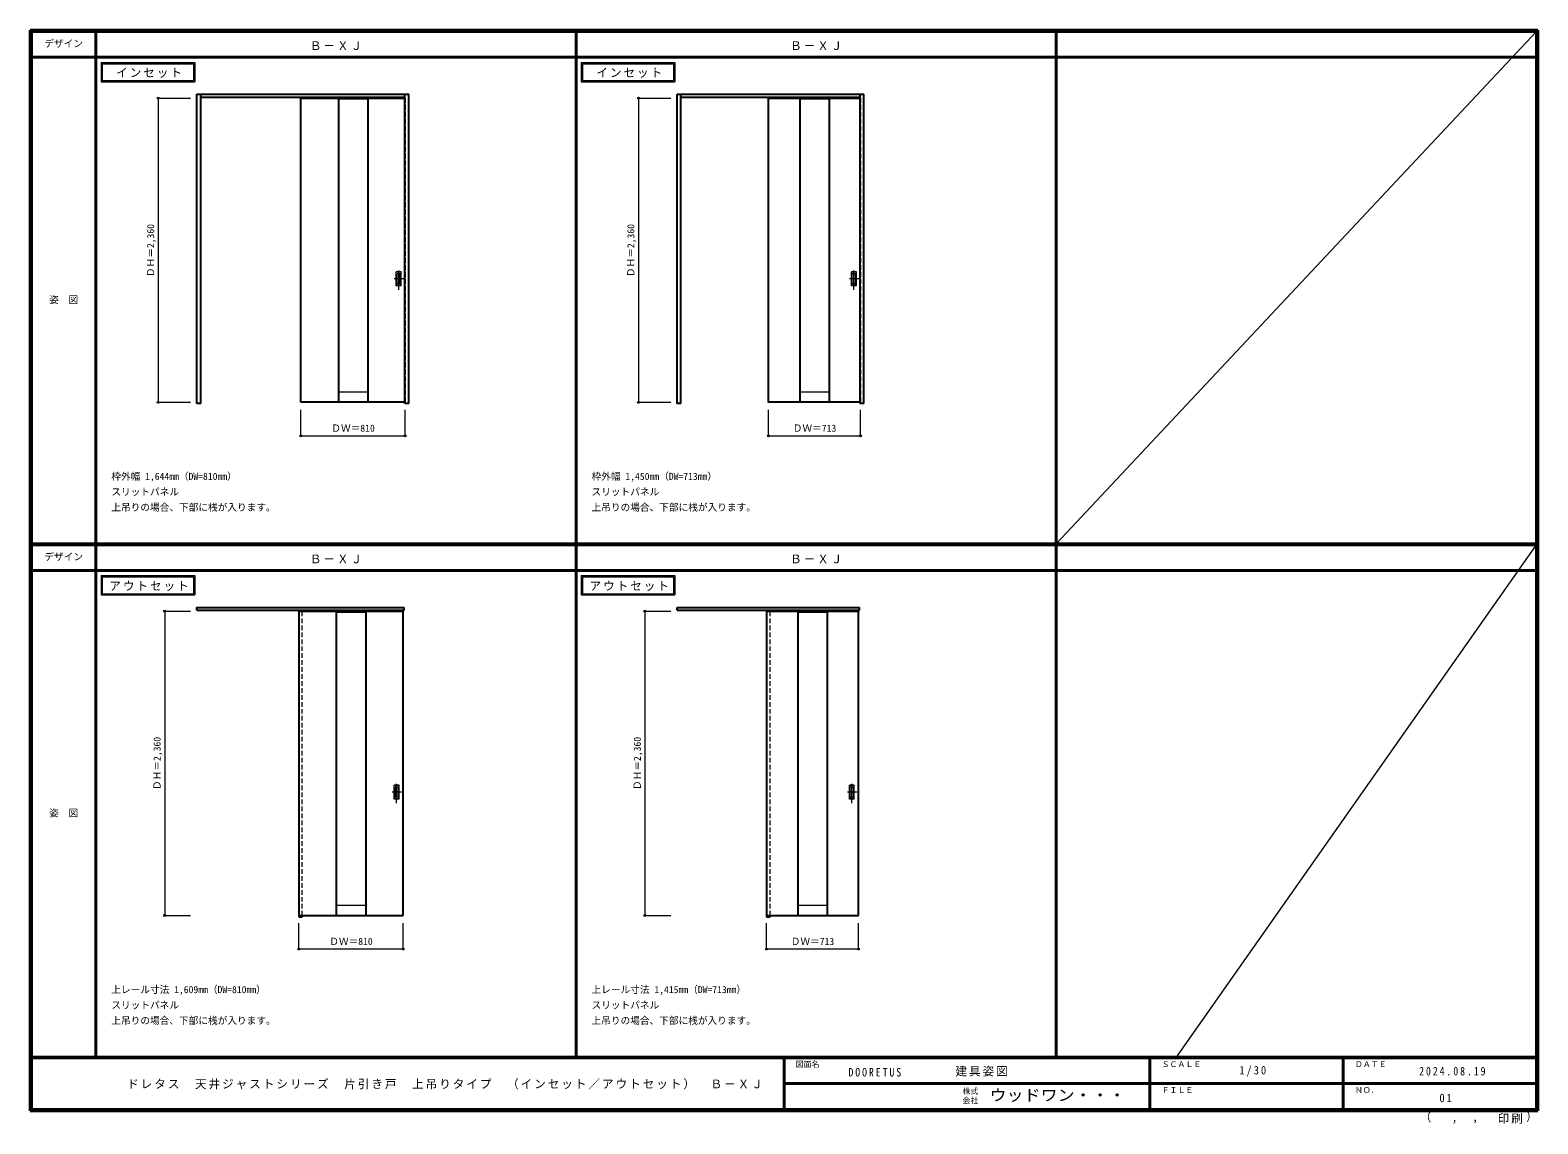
# Model space of a CAD drawing. Units: millimetres, scale not verified. Extents: x -6000 to 5700, y -4307 to 4175.
import ezdxf
from ezdxf.enums import TextEntityAlignment as Align

# ---------------------------------------------------------------- set-up
doc = ezdxf.new("R2010")
doc.units = ezdxf.units.MM
doc.header["$LTSCALE"] = 30
doc.header["$PDMODE"] = 32
doc.header["$PDSIZE"] = 15
doc.linetypes.add('CHAIN1', pattern=[8, 5, -1, 1, -1])
doc.linetypes.add('DASHED1', pattern=[1.8, 1.2, -0.6])
for name, color, linetype, lineweight in [('0-2_扉', 3, 'Continuous', 25), ('0-3_仕上げ', 7, 'Continuous', 18), ('0-4_枠', 3, 'Continuous', 25), ('0-6_引手', 7, 'Continuous', 18), ('0-7', 7, 'Continuous', 18), ('0-A_文字', 7, 'Continuous', 18), ('0-B_寸法', 4, 'Continuous', 9), ('F-1_枠', 6, 'Continuous', 40)]:
    doc.layers.add(name, color=color, linetype=linetype, lineweight=lineweight)
doc.layers.add('F-A_文字', color=7, linetype='Continuous')
doc.styles.add('ＭＳ ゴシック', font='')
doc.styles.get('ＭＳ ゴシック').set_extended_font_data('MS Gothic')

msp = doc.modelspace()

# ---------------------------------------------------------------- linework, layer by layer
at = {"layer": '0-2_扉', "color": 4, "linetype": 'DASHED1', "lineweight": 9}
for p, q in [((-3092.15, 3648.75), (-3089.15, 3648.75)), ((-3089.15, 3648.75), (-3089.15, 1288.75)), ((440.52, 3648.75), (443.52, 3648.75)), ((443.52, 3648.75), (443.52, 1288.75)), ((-3089.15, 1288.75), (-3092.15, 1288.75)), ((443.52, 1288.75), (440.52, 1288.75)), ((-3915.15, -331.75), (-3915.15, -335.75)), ((-285.48, -331.75), (-285.48, -335.75))]:
    msp.add_line(p, q, dxfattribs=at)
at = {"layer": '0-2_扉'}
for p, q in [((-3092.15, 1288.75), (-3899.15, 1288.75)), ((-3915.15, -331.75), (-3915.15, -2691.75)), ((-3915.15, -331.75), (-3105.15, -331.75)), ((-3105.15, -2691.75), (-3105.15, -331.75)), ((-285.48, -331.75), (-285.48, -2691.75)), ((-285.48, -331.75), (427.52, -331.75)), ((427.52, -2691.75), (427.52, -331.75)), ((-3915.15, -2691.75), (-3105.15, -2691.75)), ((-285.48, -2691.75), (427.52, -2691.75))]:
    msp.add_line(p, q, dxfattribs=at)
for points in [[(-3899.15, 1288.75), (-3899.15, 3648.75), (-3092.15, 3648.75)], [(440.52, 1288.75), (-269.48, 1288.75), (-269.48, 3648.75), (440.52, 3648.75)]]:
    msp.add_lwpolyline(points, dxfattribs=at)
at = {"layer": '0-3_仕上げ', "color": 3, "lineweight": 25}
for p, q in [((-3608.15, 3648.75), (-3608.15, 1288.75)), ((-3380.15, 3648.75), (-3380.15, 1288.75)), ((-26.98, 3648.75), (-26.98, 1288.75)), ((201.02, 3648.75), (201.02, 1288.75)), ((-3624.15, -331.75), (-3624.15, -2691.75)), ((-3396.15, -331.75), (-3396.15, -2691.75)), ((-42.98, -331.75), (-42.98, -2691.75)), ((185.02, -331.75), (185.02, -2691.75))]:
    msp.add_line(p, q, dxfattribs=at)
at = {"layer": '0-3_仕上げ'}
for p, q in [((-3380.15, 3640.75), (-3608.15, 3640.75)), ((201.02, 3640.75), (-26.98, 3640.75)), ((-3380.15, 1368.75), (-3608.15, 1368.75)), ((201.02, 1368.75), (-26.98, 1368.75)), ((-3624.15, -339.75), (-3396.15, -339.75)), ((-42.98, -339.75), (185.02, -339.75)), ((-3624.15, -2611.75), (-3396.15, -2611.75)), ((-42.98, -2611.75), (185.02, -2611.75))]:
    msp.add_line(p, q, dxfattribs=at)
at = {"layer": '0-4_枠'}
for p, q in [((-4706.15, 1279.25), (-4706.15, 3679.25)), ((-4706.15, 3679.25), (-3062.15, 3679.25)), ((-4676.15, 1279.25), (-4676.15, 3679.25)), ((-4676.15, 3656.25), (-3092.15, 3656.25)), ((-3092.15, 1279.25), (-3092.15, 3679.25)), ((-3062.15, 1279.25), (-3062.15, 3679.25)), ((-979.48, 3679.25), (470.52, 3679.25)), ((-949.48, 1279.25), (-949.48, 3679.25)), ((-949.48, 3656.25), (440.52, 3656.25)), ((440.52, 1279.25), (440.52, 3679.25)), ((470.52, 1279.25), (470.52, 3679.25)), ((-4676.15, 1279.25), (-4706.15, 1279.25)), ((-3062.15, 1279.25), (-3092.15, 1279.25)), ((470.52, 1279.25), (440.52, 1279.25)), ((-4706.15, -324.25), (-3097.15, -324.25)), ((-3916.15, -324.25), (-3916.15, -2701.25)), ((-3888.15, -331.75), (-3888.15, -324.25)), ((-3097.15, -324.25), (-3097.15, -301.25)), ((-979.48, -324.25), (-979.48, -301.25)), ((-979.48, -301.25), (435.52, -301.25)), ((-979.48, -324.25), (435.52, -324.25)), ((-286.48, -324.25), (-286.48, -2701.25)), ((-258.48, -331.75), (-258.48, -324.25)), ((435.52, -324.25), (435.52, -301.25)), ((-3916.15, -2701.25), (-3888.15, -2701.25)), ((-3888.15, -2691.75), (-3888.15, -2701.25)), ((-286.48, -2701.25), (-258.48, -2701.25)), ((-258.48, -2691.75), (-258.48, -2701.25))]:
    msp.add_line(p, q, dxfattribs=at)
at = {"layer": '0-4_枠', "color": 4, "linetype": 'DASHED1', "lineweight": 9}
for p, q in [((-3888.15, -2691.75), (-3888.15, -331.75)), ((-258.48, -2691.75), (-258.48, -331.75))]:
    msp.add_line(p, q, dxfattribs=at)
at = {"layer": '0-4_枠'}
for points in [[(-949.48, 1279.25), (-979.48, 1279.25), (-979.48, 3679.25)], [(-4706.15, -324.25), (-4706.15, -301.25), (-3097.15, -301.25)]]:
    msp.add_lwpolyline(points, dxfattribs=at)
at = {"layer": '0-6_引手', "linetype": 'CHAIN1'}
for p, q in [((-3102.08, 2246.25), (-3174.59, 2246.25)), ((-3140.15, 2161.02), (-3140.15, 2331.87)), ((430.59, 2246.25), (358.08, 2246.25)), ((392.52, 2161.02), (392.52, 2331.87)), ((-3118.08, -1734.25), (-3190.59, -1734.25)), ((-3156.15, -1819.48), (-3156.15, -1648.63)), ((414.59, -1734.25), (342.08, -1734.25)), ((376.52, -1819.48), (376.52, -1648.63))]:
    msp.add_line(p, q, dxfattribs=at)
at = {"layer": '0-6_引手'}
for p, q in [((-3121.15, 2301.25), (-3159.15, 2301.25)), ((-3159.15, 2191.25), (-3159.15, 2301.25)), ((-3127.65, 2285.25), (-3152.65, 2285.25)), ((-3152.65, 2207.25), (-3152.65, 2285.25)), ((-3127.65, 2207.25), (-3127.65, 2285.25)), ((-3121.15, 2191.25), (-3121.15, 2301.25)), ((411.52, 2301.25), (373.52, 2301.25)), ((373.52, 2191.25), (373.52, 2301.25)), ((405.02, 2285.25), (380.02, 2285.25)), ((380.02, 2207.25), (380.02, 2285.25)), ((405.02, 2207.25), (405.02, 2285.25)), ((411.52, 2191.25), (411.52, 2301.25)), ((-3121.15, 2191.25), (-3159.15, 2191.25)), ((-3127.65, 2207.25), (-3152.65, 2207.25)), ((411.52, 2191.25), (373.52, 2191.25)), ((405.02, 2207.25), (380.02, 2207.25)), ((-3137.15, -1679.25), (-3175.15, -1679.25)), ((-3175.15, -1789.25), (-3175.15, -1679.25)), ((-3143.65, -1695.25), (-3168.65, -1695.25)), ((-3168.65, -1773.25), (-3168.65, -1695.25)), ((-3143.65, -1773.25), (-3143.65, -1695.25)), ((-3137.15, -1789.25), (-3137.15, -1679.25)), ((395.52, -1679.25), (357.52, -1679.25)), ((357.52, -1789.25), (357.52, -1679.25)), ((389.02, -1695.25), (364.02, -1695.25)), ((364.02, -1773.25), (364.02, -1695.25)), ((389.02, -1773.25), (389.02, -1695.25)), ((395.52, -1789.25), (395.52, -1679.25)), ((-3137.15, -1789.25), (-3175.15, -1789.25)), ((-3143.65, -1773.25), (-3168.65, -1773.25)), ((395.52, -1789.25), (357.52, -1789.25)), ((389.02, -1773.25), (364.02, -1773.25))]:
    msp.add_line(p, q, dxfattribs=at)
at = {"layer": '0-6_引手', "linetype": 'DASHED1'}
for p, q in [((-3156.15, 2195.25), (-3156.15, 2297.25)), ((376.52, 2195.25), (376.52, 2297.25)), ((-3124.15, 2195.25), (-3156.15, 2195.25)), ((408.52, 2195.25), (376.52, 2195.25)), ((-3172.15, -1785.25), (-3172.15, -1683.25)), ((360.52, -1785.25), (360.52, -1683.25)), ((-3140.15, -1785.25), (-3172.15, -1785.25)), ((392.52, -1785.25), (360.52, -1785.25))]:
    msp.add_line(p, q, dxfattribs=at)
for points in [[(-3124.15, 2195.25), (-3124.15, 2297.25), (-3156.15, 2297.25)], [(408.52, 2195.25), (408.52, 2297.25), (376.52, 2297.25)], [(-3140.15, -1785.25), (-3140.15, -1683.25), (-3172.15, -1683.25)], [(392.52, -1785.25), (392.52, -1683.25), (360.52, -1683.25)]]:
    msp.add_lwpolyline(points, dxfattribs=at)
at = {"layer": '0-7'}
for p, q in [((5690, 4165), (1963.33, 190.5)), ((2895, -3790), (5690, 184.5))]:
    msp.add_line(p, q, dxfattribs=at)
at = {"layer": '0-A_文字'}
for p, q in [((-5450, 3925), (-5450, 3775)), ((-5440, 3915), (-5440, 3785)), ((-5440, 3915), (-4733.04, 3915)), ((-4733.04, 3915), (-4733.04, 3785)), ((-1723.33, 3925), (-1723.33, 3775)), ((-1713.33, 3915), (-1713.33, 3785)), ((-1713.33, 3915), (-1006.38, 3915)), ((-1006.38, 3915), (-1006.38, 3785)), ((-5450, 3775), (-4723.04, 3775)), ((-5440, 3785), (-4733.04, 3785)), ((-1723.33, 3775), (-996.38, 3775)), ((-1713.33, 3785), (-1006.38, 3785)), ((-5450, -55.5), (-5450, -205.5)), ((-5440, -65.5), (-5440, -195.5)), ((-5440, -65.5), (-4733.04, -65.5)), ((-4733.04, -65.5), (-4733.04, -195.5)), ((-1723.33, -55.5), (-1723.33, -205.5)), ((-1713.33, -65.5), (-1713.33, -195.5)), ((-1713.33, -65.5), (-1006.38, -65.5)), ((-1006.38, -65.5), (-1006.38, -195.5)), ((-5450, -205.5), (-4723.04, -205.5)), ((-5440, -195.5), (-4733.04, -195.5)), ((-1723.33, -205.5), (-996.38, -205.5)), ((-1713.33, -195.5), (-1006.38, -195.5))]:
    msp.add_line(p, q, dxfattribs=at)
for points in [[(-5450, 3925), (-4723.04, 3925), (-4723.04, 3775)], [(-1723.33, 3925), (-996.38, 3925), (-996.38, 3775)], [(-5450, -55.5), (-4723.04, -55.5), (-4723.04, -205.5)], [(-1723.33, -55.5), (-996.38, -55.5), (-996.38, -205.5)]]:
    msp.add_lwpolyline(points, dxfattribs=at)
at = {"layer": '0-B_寸法'}
for p, q in [((-5006.15, 3648.75), (-4756.15, 3648.75)), ((-5006.15, 3648.75), (-5006.15, 1288.75)), ((-1279.48, 3648.75), (-1029.48, 3648.75)), ((-1279.48, 3648.75), (-1279.48, 1288.75)), ((-5006.15, 1288.75), (-4756.15, 1288.75)), ((-1279.48, 1288.75), (-1029.48, 1288.75)), ((-3899.15, 1029.25), (-3899.15, 1229.25)), ((-3089.15, 1029.25), (-3089.15, 1229.25)), ((-269.48, 1029.25), (-269.48, 1229.25)), ((443.52, 1029.25), (443.52, 1229.25)), ((-3899.15, 1029.25), (-3089.15, 1029.25)), ((-269.48, 1029.25), (443.52, 1029.25)), ((-4956.15, -331.75), (-4956.15, -2691.75)), ((-4956.15, -331.75), (-4756.15, -331.75)), ((-1229.48, -331.75), (-1229.48, -2691.75)), ((-1229.48, -331.75), (-1029.48, -331.75)), ((-4956.15, -2691.75), (-4756.15, -2691.75)), ((-3915.15, -2951.25), (-3915.15, -2751.25)), ((-3105.15, -2951.25), (-3105.15, -2751.25)), ((-1229.48, -2691.75), (-1029.48, -2691.75)), ((-285.48, -2951.25), (-285.48, -2751.25)), ((427.52, -2951.25), (427.52, -2751.25)), ((-3105.15, -2951.25), (-3915.15, -2951.25)), ((427.52, -2951.25), (-285.48, -2951.25))]:
    msp.add_line(p, q, dxfattribs=at)
at = {"layer": '0-B_寸法', "color": 7}
for p in [(-5006.15, 3648.75), (-1279.48, 3648.75), (-5006.15, 1288.75), (-1279.48, 1288.75), (-3899.15, 1029.25), (-3089.15, 1029.25), (-269.48, 1029.25), (443.52, 1029.25), (-4956.15, -331.75), (-1229.48, -331.75), (-4956.15, -2691.75), (-1229.48, -2691.75), (-3915.15, -2951.25), (-3105.15, -2951.25), (-285.48, -2951.25), (427.52, -2951.25)]:
    msp.add_point(p, dxfattribs=at)
at = {"layer": 'F-1_枠'}
for p, q in [((-6000, 4175), (5700, 4175)), ((-6000, 4175), (-6000, -4205)), ((-6000, 4170), (5700, 4170)), ((-6000, 4165), (5700, 4165)), ((-5995, 4175), (-5995, -4205)), ((-5990, 4175), (-5990, -4205)), ((-5490, 4175), (-5490, -3790)), ((-1763.33, -3790), (-1763.33, 4175)), ((1963.33, -3790), (1963.33, 4175)), ((5690, 4175), (5690, -4205)), ((5695, 4175), (5695, -4205)), ((5700, 4175), (5700, -4205)), ((-6000, 3965), (5700, 3965)), ((-6000, 190.5), (5700, 190.5)), ((-6000, 187.5), (5700, 187.5)), ((-6000, 184.5), (5700, 184.5)), ((-6000, -15.5), (5700, -15.5)), ((5700, -3790), (-6000, -3790)), ((5700, -3795), (-6000, -3795)), ((-150, -3795), (-150, -4195)), ((2690, -3795), (2690, -4195)), ((4190, -3795), (4190, -4195)), ((-150, -3995), (5690, -3995.01)), ((5700, -4195), (-6000, -4195)), ((5700, -4200), (-6000, -4200)), ((5700, -4205), (-6000, -4205))]:
    msp.add_line(p, q, dxfattribs=at)

# ---------------------------------------------------------------- texts
at = {"layer": '0-A_文字', "style": 'ＭＳ ゴシック'}
for s, p in [('枠外幅 1,644mm（DW=810mm）', (-5370, 670.5)), ('枠外幅 1,450mm（DW=713mm）', (-1643.33, 670.5)), ('スリットパネル', (-5370, 550.5)), ('スリットパネル', (-1643.33, 550.5)), ('上吊りの場合、下部に桟が入ります。', (-5370, 430.5)), ('上吊りの場合、下部に桟が入ります。', (-1643.33, 430.5)), ('上レール寸法 1,609mm（DW=810mm）', (-5370, -3310)), ('上レール寸法 1,415mm（DW=713mm）', (-1643.33, -3310)), ('スリットパネル', (-5370, -3430)), ('スリットパネル', (-1643.33, -3430)), ('上吊りの場合、下部に桟が入ります。', (-5370, -3550)), ('上吊りの場合、下部に桟が入ります。', (-1643.33, -3550))]:
    msp.add_text(s, height=54.99, dxfattribs=at).set_placement(p, align=Align.BOTTOM_LEFT)
at = {"layer": '0-A_文字', "char_height": 65.98, "attachment_point": 7, "style": 'ＭＳ ゴシック'}
for s, insert in [('\\T1.17;Ｂ－ＸＪ', (-3829.17, 4020)), ('\\T1.17;Ｂ－ＸＪ', (-102.5, 4020)), ('\\T1.17;インセット', (-5332.84, 3805)), ('\\T1.17;インセット', (-1606.17, 3805)), ('\\T1.17;Ｂ－ＸＪ', (-3829.17, 39.5)), ('\\T1.17;Ｂ－ＸＪ', (-102.5, 39.5)), ('\\T1.17;アウトセット', (-5385.34, -175.5)), ('\\T1.17;アウトセット', (-1658.67, -175.5))]:
    msp.add_mtext(s, dxfattribs=dict(at, insert=insert))
at = {"layer": '0-B_寸法', "color": 7, "style": 'ＭＳ ゴシック'}
for p in [(-5021.15, 2259.5), (-1294.48, 2259.5), (-4971.15, -1718), (-1244.48, -1718)]:
    msp.add_text('ＤＨ＝2,360', height=54.99, rotation=90, dxfattribs=at).set_placement(p, align=Align.BOTTOM_LEFT)
for s, p in [('ＤＷ＝810', (-3662.9, 1044.25)), ('ＤＷ＝713', (-81.73, 1044.25)), ('ＤＷ＝810', (-3678.9, -2936.25)), ('ＤＷ＝713', (-97.73, -2936.25))]:
    msp.add_text(s, height=54.99, dxfattribs=at).set_placement(p, align=Align.BOTTOM_LEFT)
at = {"layer": 'F-A_文字', "style": 'ＭＳ ゴシック'}
for s, height, p in [('デザイン', 54.99, (-5890, 4027.5)), ('姿\u3000図', 54.99, (-5852.5, 2040.25)), ('デザイン', 54.99, (-5890, 47)), ('姿\u3000図', 54.99, (-5852.5, -1940.25)), ('図面名', 43.99, (-60, -3880)), ('ＳＣＡＬＥ', 43.99, (2780, -3880)), ('ＤＡＴＥ', 43.99, (4280, -3880)), ('株式', 43.99, (1235, -4089)), ('ＦＩＬＥ', 43.99, (2780, -4080)), ('ＮＯ．', 43.99, (4280, -4080)), ('会社', 43.99, (1235, -4161)), ('（', 65.98, (4784.03, -4308.31)), ('）', 65.98, (5608.4, -4304.13)), (',', 65.98, (5031.28, -4308.31)), (',', 65.98, (5190.2, -4305.53))]:
    msp.add_text(s, height=height, dxfattribs=at).set_placement(p, align=Align.BOTTOM_LEFT)
at = {"layer": 'F-A_文字', "style": 'ＭＳ ゴシック', "width": 1.1}
msp.add_text('ウッドワン・・・', height=87.98, dxfattribs=at).set_placement((1445, -4155), align=Align.BOTTOM_LEFT)
at = {"layer": 'F-A_文字', "char_height": 65.98, "attachment_point": 7, "style": 'ＭＳ ゴシック'}
for s, insert in [('\\T1.17;建具姿図', (1180.42, -3940)), ('\\T1.38;\\W0.9;1/30', (3383.75, -3940)), ('\\T1.17;ドレタス\u3000天井ジャストシリーズ\u3000片引き戸\u3000上吊りタイプ\u3000（インセット／アウトセット）\u3000Ｂ－ＸＪ', (-5247.55, -4040)), ('\\T1.39;\\W0.85;DOORETUS', (350, -3940.79)), ('\\T1.39;\\W0.85;2024.08.19', (4778.75, -3932.5)), ('\\T1.36;\\W0.9;01', (4936.25, -4140)), ('\\T1.17;印刷', (5388.15, -4306.92))]:
    msp.add_mtext(s, dxfattribs=dict(at, insert=insert))

doc.saveas('drawing.dxf')
